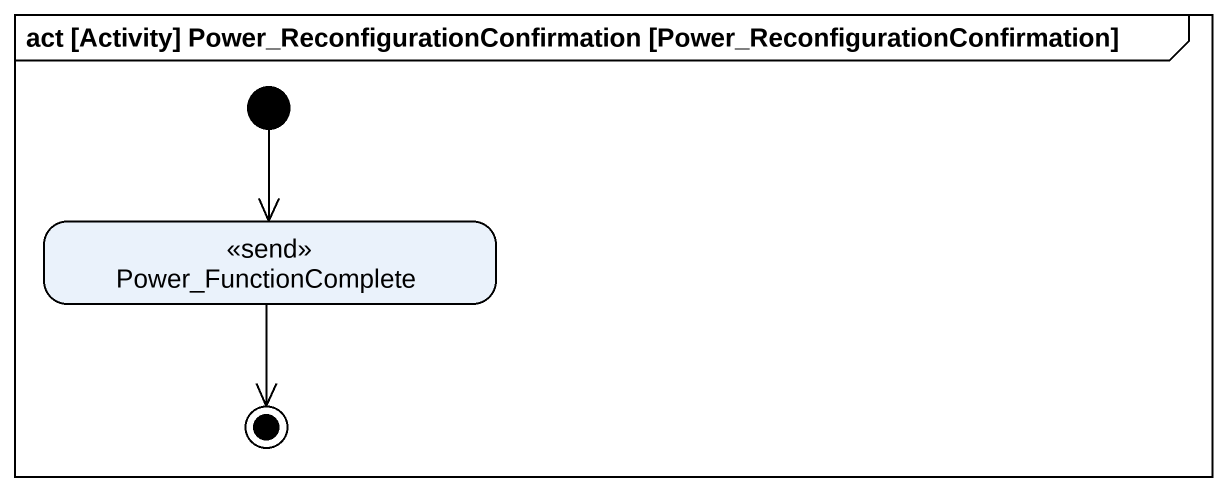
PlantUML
@startuml
mainframe act [Activity] Power_ReconfigurationConfirmation [Power_ReconfigurationConfirmation]
hide empty description
state Power_FunctionComplete <<send>>
[*] --> Power_FunctionComplete
Power_FunctionComplete --> [*]
@enduml
